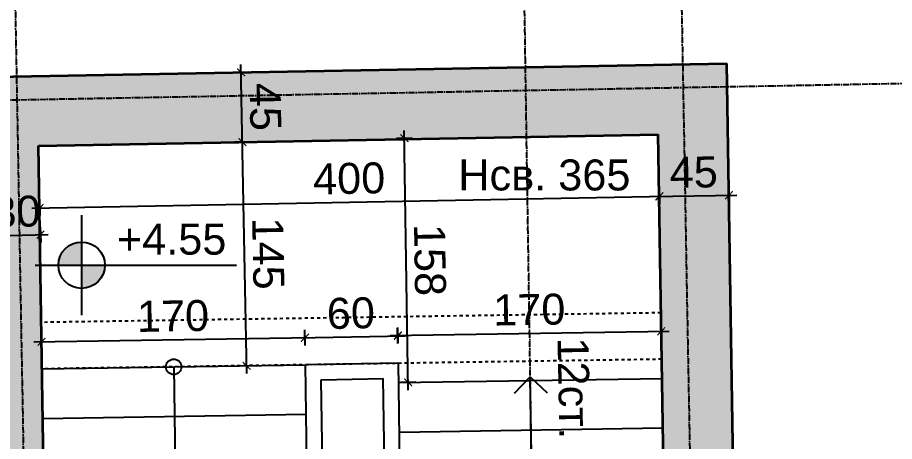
# Model space of a CAD drawing. Header units: inches. Extents: x -72385 to 39588, y -6525 to 66685.
# Drawn here: x -38176 to -37610, y 13662 to 13936 of the extents above; entities that cross this region are included whole.
import ezdxf

# ---------------------------------------------------------------- set-up
doc = ezdxf.new("R2010")
doc.units = ezdxf.units.IN
doc.header["$MEASUREMENT"] = 0
doc.linetypes.add('DashDot', pattern=[0.6, 0.4, -0.1, 0, -0.1])
doc.linetypes.add('Hidden', pattern=[0.4, 0.2, -0.2])
for name, color, linetype, lineweight in [('Изгледни линии', 253, 'Continuous', 25), ('Линия на разрез', 252, 'DashDot', 25), ('Надписи Hсв', 252, 'Continuous', 25), ('Надписи коти външни', 252, 'Continuous', 25), ('Надписи коти вътрешни', 252, 'Continuous', 25), ('Надписи нива', 252, 'Continuous', 25), ('Оси', 252, 'DashDot', 25), ('Пунктир', 253, 'Hidden', 25), ('Разрезни линии', 7, 'Continuous', 35), ('Щрих стени', 254, 'Continuous', 25)]:
    doc.layers.add(name, color=color, linetype=linetype, lineweight=lineweight)
doc.styles.add('Arial Regular', font='arial.ttf')
doc.styles.get("Standard").update_dxf_attribs({"font": 'arial.ttf'})
doc.dimstyles.new('Annotative', dxfattribs={"dimscale": 0, "dimtxt": 20, "dimasz": 5, "dimexe": 5, "dimexo": 5, "dimgap": 5, "dimtad": 1, "dimdec": 0, "dimzin": 0, "dimdsep": 46, "dimtxsty": 'Standard', "dimblk": 'ARCHTICK', "dimcen": 5, "dimdle": 5, "dimadec": 0, "dimazin": 0, "dimtfac": 1, "dimtdec": 0, "dimtofl": 0, "dimtmove": 0, "dimatfit": 3, "dimldrblk": 'ARCHTICK', "dimfxl": 5, "dimfxlon": 1, "dimtolj": 1, "dimtzin": 0, "dimarcsym": 1})

# ---------------------------------------------------------------- blocks, each defined once
blk = doc.blocks.new('_ArchTick')
at = {"color": 0, "linetype": 'ByBlock', "const_width": 0.15}
blk.add_lwpolyline([(-0.5, -0.5), (0.5, 0.5)], dxfattribs=at)
blk = doc.blocks.new('*D3435')
at = {"layer": 'Defpoints', "color": 0, "ltscale": 50, "transparency": 16777216}
for p in [(-37926.22, 13857.64), (-37762.36, 13860.17), (-37759.93, 13702.58)]:
    blk.add_point(p, dxfattribs=at)
at = {"layer": 'Надписи коти вътрешни', "color": 0, "lineweight": -2, "ltscale": 50, "transparency": 16777216}
for p, q in [((-37923.71, 13695.05), (-37926.3, 13862.64)), ((-37921.22, 13857.71), (-37931.22, 13857.56)), ((-37918.78, 13700.13), (-37928.78, 13699.97))]:
    blk.add_line(p, q, dxfattribs=at)
at = {"layer": 'Надписи коти вътрешни', "color": 0, "lineweight": -2, "ltscale": 50, "transparency": 16777216, "xscale": 5, "yscale": 5, "zscale": 5}
for p, rotation in [((-37926.22, 13857.64), 90.88539466403869), ((-37923.78, 13700.05), 270.8853946640387)]:
    blk.add_blockref('_ArchTick', p, dxfattribs=dict(at, rotation=rotation))
at = {"layer": 'Надписи коти вътрешни', "color": 0, "ltscale": 50, "transparency": 16777216, "insert": (-37909.79, 13779.08), "char_height": 20, "attachment_point": 5, "rotation": 270.8854}
blk.add_mtext('\\A1;158', dxfattribs=at)
blk = doc.blocks.new('*D3436')
at = {"layer": 'Defpoints', "color": 0, "ltscale": 50, "transparency": 16777216}
for p in [(-37990.36, 13728.88), (-38160.07, 13708.76), (-37990.09, 13711.38)]:
    blk.add_point(p, dxfattribs=at)
at = {"layer": 'Надписи коти вътрешни', "color": 0, "lineweight": -2, "ltscale": 50, "transparency": 16777216}
for p, q in [((-38160.26, 13721.26), (-38160.42, 13731.26)), ((-37990.28, 13723.88), (-37990.44, 13733.88)), ((-38165.34, 13726.18), (-37985.36, 13728.96))]:
    blk.add_line(p, q, dxfattribs=at)
at = {"layer": 'Надписи коти вътрешни', "color": 0, "lineweight": -2, "ltscale": 50, "transparency": 16777216, "xscale": 5, "yscale": 5, "zscale": 5}
for p, rotation in [((-37990.36, 13728.88), 0.8853946640362843), ((-38160.34, 13726.26), 180.8853946640363)]:
    blk.add_blockref('_ArchTick', p, dxfattribs=dict(at, rotation=rotation))
at = {"layer": 'Надписи коти вътрешни', "color": 0, "ltscale": 50, "transparency": 16777216, "insert": (-38075.58, 13742.78), "char_height": 20, "attachment_point": 5, "rotation": 0.8854}
blk.add_mtext('\\A1;170', dxfattribs=at)
blk = doc.blocks.new('*D3437')
at = {"layer": 'Defpoints', "color": 0, "ltscale": 50, "transparency": 16777216}
for p in [(-37930.46, 13730.02), (-37990.09, 13711.38), (-37930.1, 13712.62)]:
    blk.add_point(p, dxfattribs=at)
at = {"layer": 'Надписи коти вътрешни', "color": 0, "lineweight": -2, "ltscale": 50, "transparency": 16777216}
for p, q in [((-37990.34, 13723.78), (-37990.55, 13733.78)), ((-37930.36, 13725.02), (-37930.56, 13735.02)), ((-37995.45, 13728.68), (-37925.46, 13730.12))]:
    blk.add_line(p, q, dxfattribs=at)
at = {"layer": 'Надписи коти вътрешни', "color": 0, "lineweight": -2, "ltscale": 50, "transparency": 16777216, "xscale": 5, "yscale": 5, "zscale": 5}
for p, rotation in [((-37990.45, 13728.78), 181.1802608276833), ((-37930.46, 13730.02), 1.180260827683264)]:
    blk.add_blockref('_ArchTick', p, dxfattribs=dict(at, rotation=rotation))
at = {"layer": 'Надписи коти вътрешни', "color": 0, "ltscale": 50, "transparency": 16777216, "insert": (-37960.77, 13744.61), "char_height": 20, "attachment_point": 5, "rotation": 1.1803}
blk.add_mtext('\\A1;60', dxfattribs=at)
blk = doc.blocks.new('*D3438')
at = {"layer": 'Defpoints', "color": 0, "ltscale": 50, "transparency": 16777216}
for p in [(-37760.4, 13733), (-37759.93, 13702.58), (-37929.91, 13699.96)]:
    blk.add_point(p, dxfattribs=at)
at = {"layer": 'Надписи коти вътрешни', "color": 0, "lineweight": -2, "ltscale": 50, "transparency": 16777216}
for p, q in [((-37760.32, 13728), (-37760.47, 13738)), ((-37935.37, 13730.3), (-37755.4, 13733.08)), ((-37930.3, 13725.37), (-37930.45, 13735.37))]:
    blk.add_line(p, q, dxfattribs=at)
at = {"layer": 'Надписи коти вътрешни', "color": 0, "lineweight": -2, "ltscale": 50, "transparency": 16777216, "xscale": 5, "yscale": 5, "zscale": 5}
for p, rotation in [((-37760.4, 13733), 0.8853946640390069), ((-37930.38, 13730.37), 180.885394664039)]:
    blk.add_blockref('_ArchTick', p, dxfattribs=dict(at, rotation=rotation))
at = {"layer": 'Надписи коти вътрешни', "color": 0, "ltscale": 50, "transparency": 16777216, "insert": (-37845.62, 13746.9), "char_height": 20, "attachment_point": 5, "rotation": 0.8854}
blk.add_mtext('\\A1;170', dxfattribs=at)
blk = doc.blocks.new('*D3439')
at = {"layer": 'Defpoints', "color": 0, "ltscale": 50, "transparency": 16777216}
for p in [(-37762.36, 13860.17), (-38162.29, 13852.75), (-37761.62, 13820.11)]:
    blk.add_point(p, dxfattribs=at)
at = {"layer": 'Надписи коти вътрешни', "color": 0, "lineweight": -2, "ltscale": 50, "transparency": 16777216}
for p, q in [((-37761.71, 13825.11), (-37761.53, 13815.11)), ((-38166.55, 13812.6), (-37756.62, 13820.2)), ((-38161.64, 13817.69), (-38161.46, 13807.69))]:
    blk.add_line(p, q, dxfattribs=at)
at = {"layer": 'Надписи коти вътрешни', "color": 0, "lineweight": -2, "ltscale": 50, "transparency": 16777216, "xscale": 5, "yscale": 5, "zscale": 5}
for p, rotation in [((-37761.62, 13820.11), 1.062315361859178), ((-38161.55, 13812.69), 181.0623153618592)]:
    blk.add_blockref('_ArchTick', p, dxfattribs=dict(at, rotation=rotation))
at = {"layer": 'Надписи коти вътрешни', "color": 0, "ltscale": 50, "transparency": 16777216, "insert": (-37961.87, 13831.61), "char_height": 20, "attachment_point": 5, "rotation": 1.0623}
blk.add_mtext('\\A1;400', dxfattribs=at)
blk = doc.blocks.new('*D3440')
at = {"layer": 'Defpoints', "color": 0, "ltscale": 50, "transparency": 16777216}
for p in [(-38030.75, 13855.18), (-37992.79, 13855.9), (-37990.07, 13711.38)]:
    blk.add_point(p, dxfattribs=at)
at = {"layer": 'Надписи коти вътрешни', "color": 0, "lineweight": -2, "ltscale": 50, "transparency": 16777216}
for p, q in [((-38025.75, 13855.28), (-38035.74, 13855.09)), ((-38027.94, 13705.67), (-38030.84, 13860.18)), ((-38023.03, 13710.76), (-38033.03, 13710.58))]:
    blk.add_line(p, q, dxfattribs=at)
at = {"layer": 'Надписи коти вътрешни', "color": 0, "lineweight": -2, "ltscale": 50, "transparency": 16777216, "xscale": 5, "yscale": 5, "zscale": 5}
for p, rotation in [((-38030.75, 13855.18), 91.0751191790558), ((-38028.03, 13710.67), 271.0751191790558)]:
    blk.add_blockref('_ArchTick', p, dxfattribs=dict(at, rotation=rotation))
at = {"layer": 'Надписи коти вътрешни', "color": 0, "ltscale": 50, "transparency": 16777216, "insert": (-38014.18, 13783.21), "char_height": 20, "attachment_point": 5, "rotation": 271.0751}
blk.add_mtext('\\A1;145', dxfattribs=at)
blk = doc.blocks.new('*D6623')
at = {"layer": 'Defpoints', "color": 0, "ltscale": 10, "transparency": 16777216}
for p in [(-37722.28, 14133.46), (-37718.06, 13906), (-38300.8, 13895.19)]:
    blk.add_point(p, dxfattribs=at)
at = {"layer": 'Надписи коти външни', "color": 0, "lineweight": -2, "ltscale": 10, "transparency": 16777216}
for p, q in [((-37722.19, 14128.46), (-37722.37, 14138.46)), ((-38310.01, 14122.56), (-37717.28, 14133.55)), ((-38304.92, 14117.65), (-38305.11, 14127.65))]:
    blk.add_line(p, q, dxfattribs=at)
at = {"layer": 'Надписи коти външни', "color": 0, "lineweight": -2, "ltscale": 10, "transparency": 16777216, "xscale": 5, "yscale": 5, "zscale": 5}
for p, rotation in [((-37722.28, 14133.46), 1.062315361852448), ((-38305.01, 14122.65), 181.0623153618524)]:
    blk.add_blockref('_ArchTick', p, dxfattribs=dict(at, rotation=rotation))
at = {"layer": 'Надписи коти външни', "color": 0, "ltscale": 10, "transparency": 16777216, "insert": (-38013.93, 14143.27), "char_height": 20, "attachment_point": 5, "rotation": 1.0623}
blk.add_mtext('\\A1;583', dxfattribs=at)
blk = doc.blocks.new('*D6642')
at = {"layer": 'Defpoints', "color": 0, "ltscale": 10, "transparency": 16777216}
for p in [(-37724.11, 14233.44), (-37718.06, 13906), (-41700.93, 13832.45)]:
    blk.add_point(p, dxfattribs=at)
at = {"layer": 'Надписи коти външни', "color": 0, "lineweight": -2, "ltscale": 10, "transparency": 16777216}
for p, q in [((-37724.02, 14228.44), (-37724.2, 14238.44)), ((-41711.98, 14159.8), (-37719.11, 14233.54)), ((-41706.89, 14154.89), (-41707.07, 14164.89))]:
    blk.add_line(p, q, dxfattribs=at)
at = {"layer": 'Надписи коти външни', "color": 0, "lineweight": -2, "ltscale": 10, "transparency": 16777216, "xscale": 5, "yscale": 5, "zscale": 5}
for p, rotation in [((-37724.11, 14233.44), 1.057992998769279), ((-41706.98, 14159.89), 181.0579929987693)]:
    blk.add_blockref('_ArchTick', p, dxfattribs=dict(at, rotation=rotation))
at = {"layer": 'Надписи коти външни', "color": 0, "ltscale": 10, "transparency": 16777216, "insert": (-39715.83, 14211.88), "char_height": 20, "attachment_point": 5, "rotation": 1.058}
blk.add_mtext('\\A1;3980', dxfattribs=at)
blk = doc.blocks.new('*D6655')
at = {"layer": 'Defpoints', "color": 0, "ltscale": 10, "transparency": 16777216}
for p in [(-37751.76, 14182.92), (-37746.33, 13890.47), (-38176.26, 13882.5)]:
    blk.add_point(p, dxfattribs=at)
at = {"layer": 'Надписи коти външни', "color": 0, "lineweight": -2, "ltscale": 10, "transparency": 16777216}
for p, q in [((-38186.68, 14174.86), (-37746.76, 14183.01)), ((-37751.66, 14177.92), (-37751.85, 14187.92)), ((-38181.59, 14169.95), (-38181.78, 14179.95))]:
    blk.add_line(p, q, dxfattribs=at)
at = {"layer": 'Надписи коти външни', "color": 0, "lineweight": -2, "ltscale": 10, "transparency": 16777216, "xscale": 5, "yscale": 5, "zscale": 5}
for p, rotation in [((-37751.76, 14182.92), 1.062315361859432), ((-38181.68, 14174.95), 181.0623153618594)]:
    blk.add_blockref('_ArchTick', p, dxfattribs=dict(at, rotation=rotation))
at = {"layer": 'Надписи коти външни', "color": 0, "ltscale": 10, "transparency": 16777216, "insert": (-37967, 14194.15), "char_height": 20, "attachment_point": 5, "rotation": 1.0623}
blk.add_mtext('\\A1;430', dxfattribs=at)
blk = doc.blocks.new('*D7067')
at = {"layer": 'Defpoints', "color": 0, "ltscale": 10, "transparency": 16777216}
for p in [(-37446.38, 13895.93), (-37746.33, 13890.47), (-37736.15, 13330.76)]:
    blk.add_point(p, dxfattribs=at)
at = {"layer": 'Надписи коти външни', "color": 0, "lineweight": -2, "ltscale": 10, "transparency": 16777216}
for p, q in [((-37436.11, 13331.22), (-37446.47, 13900.93)), ((-37451.38, 13895.84), (-37441.38, 13896.02)), ((-37441.2, 13336.13), (-37431.2, 13336.31))]:
    blk.add_line(p, q, dxfattribs=at)
at = {"layer": 'Надписи коти външни', "color": 0, "lineweight": -2, "ltscale": 10, "transparency": 16777216, "xscale": 5, "yscale": 5, "zscale": 5}
for p, rotation in [((-37446.38, 13895.93), 91.04239604084214), ((-37436.2, 13336.22), 271.0423960408421)]:
    blk.add_blockref('_ArchTick', p, dxfattribs=dict(at, rotation=rotation))
at = {"layer": 'Надписи коти външни', "color": 0, "ltscale": 10, "transparency": 16777216, "insert": (-37426.08, 13616.35), "char_height": 20, "attachment_point": 5, "rotation": 271.0424}
blk.add_mtext('\\A1;560', dxfattribs=at)
blk = doc.blocks.new('*D6643')
at = {"layer": 'Defpoints', "color": 0, "ltscale": 10, "transparency": 16777216}
for p in [(-37718.06, 13906), (-37396.5, 13910.97), (-37702.75, 12915.26)]:
    blk.add_point(p, dxfattribs=at)
at = {"layer": 'Надписи коти външни', "color": 0, "lineweight": -2, "ltscale": 10, "transparency": 16777216}
for p, q in [((-37381.11, 12915.23), (-37396.58, 13915.97)), ((-37401.5, 13910.89), (-37391.5, 13911.05)), ((-37386.19, 12920.15), (-37376.19, 12920.3))]:
    blk.add_line(p, q, dxfattribs=at)
at = {"layer": 'Надписи коти външни', "color": 0, "lineweight": -2, "ltscale": 10, "transparency": 16777216, "xscale": 5, "yscale": 5, "zscale": 5}
for p, rotation in [((-37396.5, 13910.97), 90.88539466403769), ((-37381.19, 12920.23), 270.8853946640377)]:
    blk.add_blockref('_ArchTick', p, dxfattribs=dict(at, rotation=rotation))
at = {"layer": 'Надписи коти външни', "color": 0, "ltscale": 10, "transparency": 16777216, "insert": (-37373.63, 13415.83), "char_height": 20, "attachment_point": 5, "rotation": 270.8854}
blk.add_mtext('\\A1;990', dxfattribs=at)
blk = doc.blocks.new('*D6646')
at = {"layer": 'Defpoints', "color": 0, "ltscale": 10, "transparency": 16777216}
for p in [(-37718.06, 13906), (-37495.24, 13909.44), (-37713.66, 13620.89)]:
    blk.add_point(p, dxfattribs=at)
at = {"layer": 'Надписи коти външни', "color": 0, "lineweight": -2, "ltscale": 10, "transparency": 16777216}
for p, q in [((-37490.76, 13619.34), (-37495.32, 13914.44)), ((-37500.24, 13909.37), (-37490.24, 13909.52)), ((-37495.84, 13624.26), (-37485.84, 13624.41))]:
    blk.add_line(p, q, dxfattribs=at)
at = {"layer": 'Надписи коти външни', "color": 0, "lineweight": -2, "ltscale": 10, "transparency": 16777216, "xscale": 5, "yscale": 5, "zscale": 5}
for p, rotation in [((-37495.24, 13909.44), 90.88539466403809), ((-37490.84, 13624.34), 270.8853946640381)]:
    blk.add_blockref('_ArchTick', p, dxfattribs=dict(at, rotation=rotation))
at = {"layer": 'Надписи коти външни', "color": 0, "ltscale": 10, "transparency": 16777216, "insert": (-37477.83, 13767.12), "char_height": 20, "attachment_point": 5, "rotation": 270.8854}
blk.add_mtext('\\A1;285', dxfattribs=at)
blk = doc.blocks.new('*D7558')
at = {"layer": 'Defpoints', "color": 0, "ltscale": 10, "transparency": 16777216}
for p in [(-38031.58, 13900.19), (-38003.94, 13900.7), (-38003.11, 13855.71)]:
    blk.add_point(p, dxfattribs=at)
at = {"layer": 'Надписи коти вътрешни', "color": 0, "lineweight": -2, "ltscale": 10, "transparency": 16777216}
for p, q in [((-38026.58, 13900.28), (-38036.58, 13900.09)), ((-38030.65, 13850.19), (-38031.67, 13905.18)), ((-38025.75, 13855.29), (-38035.75, 13855.1))]:
    blk.add_line(p, q, dxfattribs=at)
at = {"layer": 'Надписи коти вътрешни', "color": 0, "lineweight": -2, "ltscale": 10, "transparency": 16777216, "xscale": 5, "yscale": 5, "zscale": 5}
for p, rotation in [((-38031.58, 13900.19), 91.06231536185817), ((-38030.75, 13855.19), 271.0623153618582)]:
    blk.add_blockref('_ArchTick', p, dxfattribs=dict(at, rotation=rotation))
at = {"layer": 'Надписи коти вътрешни', "color": 0, "ltscale": 10, "transparency": 16777216, "insert": (-38016, 13877.97), "char_height": 20, "attachment_point": 5, "rotation": 271.0623}
blk.add_mtext('\\A1;45', dxfattribs=at)
blk = doc.blocks.new('*D7559')
at = {"layer": 'Defpoints', "color": 0, "ltscale": 10, "transparency": 16777216}
for p in [(-37761.99, 13835.84), (-37716.99, 13836.54), (-37716.75, 13820.82)]:
    blk.add_point(p, dxfattribs=at)
at = {"layer": 'Надписи коти вътрешни', "color": 0, "lineweight": -2, "ltscale": 10, "transparency": 16777216}
for p, q in [((-37766.74, 13820.04), (-37711.75, 13820.89)), ((-37761.82, 13825.12), (-37761.66, 13815.12)), ((-37716.82, 13825.82), (-37716.67, 13815.82))]:
    blk.add_line(p, q, dxfattribs=at)
at = {"layer": 'Надписи коти вътрешни', "color": 0, "lineweight": -2, "ltscale": 10, "transparency": 16777216, "xscale": 5, "yscale": 5, "zscale": 5}
for p, rotation in [((-37761.74, 13820.12), 180.8853946640366), ((-37716.75, 13820.82), 0.8853946640365644)]:
    blk.add_blockref('_ArchTick', p, dxfattribs=dict(at, rotation=rotation))
at = {"layer": 'Надписи коти вътрешни', "color": 0, "ltscale": 10, "transparency": 16777216, "insert": (-37739.48, 13835.64), "char_height": 20, "attachment_point": 5, "rotation": 0.8854}
blk.add_mtext('\\A1;45', dxfattribs=at)
blk = doc.blocks.new('*D7560')
at = {"layer": 'Defpoints', "color": 0, "ltscale": 10, "transparency": 16777216}
for p in [(-38191.61, 13808.01), (-38161.48, 13808.89), (-38161.09, 13795.42)]:
    blk.add_point(p, dxfattribs=at)
at = {"layer": 'Надписи коти вътрешни', "color": 0, "lineweight": -2, "ltscale": 10, "transparency": 16777216}
for p, q in [((-38191.36, 13799.54), (-38191.07, 13789.55)), ((-38161.23, 13800.42), (-38160.94, 13790.43)), ((-38196.21, 13794.4), (-38156.09, 13795.57))]:
    blk.add_line(p, q, dxfattribs=at)
at = {"layer": 'Надписи коти вътрешни', "color": 0, "lineweight": -2, "ltscale": 10, "transparency": 16777216, "xscale": 5, "yscale": 5, "zscale": 5}
for p, rotation in [((-38161.09, 13795.42), 1.67138836374073), ((-38191.21, 13794.54), 181.6713883637407)]:
    blk.add_blockref('_ArchTick', p, dxfattribs=dict(at, rotation=rotation))
at = {"layer": 'Надписи коти вътрешни', "color": 0, "ltscale": 10, "transparency": 16777216, "insert": (-38176.59, 13810.2), "char_height": 20, "attachment_point": 5, "rotation": 1.6714}
blk.add_mtext('\\A1;30', dxfattribs=at)

msp = doc.modelspace()

# ---------------------------------------------------------------- hatches: boundary and pattern name
at = {"layer": 'Надписи нива', "ltscale": 50}
h = msp.add_hatch(color=256, dxfattribs=at)
h.dxf.hatch_style = 1
h.paths.add_polyline_path([(-38134.53, 13760.66, 0.414214), (-38119.53, 13775.66), (-38134.53, 13775.66)])
h.paths.add_polyline_path([(-38134.53, 13775.66), (-38134.53, 13790.66, 0.414214), (-38149.53, 13775.66)])
at = {"layer": 'Щрих стени', "ltscale": 10}
h = msp.add_hatch(color=256, dxfattribs=at)
h.dxf.hatch_style = 1
h.paths.add_polyline_path([(-40165.48, 13860.62), (-40260.46, 13858.86), (-40259.9, 13828.86), (-40164.92, 13830.62)])
h.paths.add_polyline_path([(-39920.52, 13865.16), (-40015.5, 13863.4), (-40014.95, 13833.4), (-39919.96, 13835.16)])
h.paths.add_polyline_path([(-39675.56, 13869.7), (-39770.54, 13867.94), (-39769.99, 13837.94), (-39726.95, 13838.74), (-39724.85, 13613.75), (-39682.35, 13614.15), (-39684.31, 13824.53), (-39674.73, 13824.71)])
h.paths.add_polyline_path([(-39430.6, 13874.24), (-39525.59, 13872.48), (-39524.75, 13827.49), (-39429.77, 13829.25)])
h.paths.add_polyline_path([(-39185.64, 13878.79), (-39280.63, 13877.02), (-39279.79, 13832.03), (-39184.81, 13833.79)])
h.paths.add_polyline_path([(-38940.69, 13883.33), (-39035.67, 13881.57), (-39034.84, 13836.57), (-38939.85, 13838.34)])
h.paths.add_polyline_path([(-38695.73, 13887.87), (-38790.71, 13886.11), (-38789.88, 13841.12), (-38754.88, 13841.77), (-38750.09, 13426.78), (-38765.09, 13426.5), (-38762.9, 13236.51), (-38802.89, 13235.77), (-38802.66, 13215.77), (-38860.46, 13214.7), (-38859.63, 13169.71), (-38749.65, 13171.75), (-38749.25, 13137.69), (-38719.26, 13138.04), (-38722.25, 13397.7), (-38627, 13399.68), (-38627.62, 13429.67), (-38722.6, 13427.7), (-38727.39, 13842.28), (-38694.89, 13842.88)])
h.paths.add_polyline_path([(-38450.77, 13892.41), (-38545.75, 13890.65), (-38544.92, 13845.66), (-38449.94, 13847.42)])
h.paths.add_polyline_path([(-37718.06, 13906), (-38300.8, 13895.19), (-38299.96, 13850.2), (-38192.29, 13852.2), (-38186.83, 13498.81), (-38216.82, 13498.19), (-38215.89, 13438.19), (-38527.64, 13431.74), (-38527.02, 13401.75), (-38185.44, 13408.82), (-38184.43, 13343.82), (-38154.44, 13344.44), (-38162.29, 13852.75), (-37762.36, 13860.17), (-37758.65, 13620.2), (-37713.66, 13620.89)])
h.paths.add_polyline_path([(-39665.53, 13419.81), (-39680.53, 13419.53), (-39681.51, 13524.15), (-39724, 13523.76), (-39721.04, 13206.13), (-39741.03, 13205.79), (-39740.85, 13185.79), (-39810.84, 13184.62), (-39810.35, 13152.53), (-39675.38, 13154.59), (-38959.61, 13167.86), (-38960.44, 13212.85), (-39663.47, 13199.81)])
h.paths.add_polyline_path([(-39858.95, 12908.04), (-39983.92, 12905.3), (-39982.92, 12862.17), (-39857.95, 12865.08)])
h.paths.add_polyline_path([(-39584.02, 12914.06), (-39708.99, 12911.32), (-39707.99, 12868.57), (-39583.03, 12871.48)])
h.paths.add_polyline_path([(-39309.09, 12920.08), (-39434.06, 12917.34), (-39433.07, 12874.97), (-39308.1, 12877.88)])
h.paths.add_polyline_path([(-39034.15, 12926.1), (-39159.12, 12923.37), (-39158.14, 12881.37), (-39033.18, 12884.28)])
h.paths.add_polyline_path([(-38376.97, 12940.5), (-38716.89, 12933.05), (-38717.41, 12978.05), (-38747.41, 12977.7), (-38746.88, 12932.4), (-38884.19, 12929.39), (-38883.22, 12887.77), (-38376.02, 12899.58)])
h.paths.add_polyline_path([(-37710.26, 13400.92), (-37755.25, 13400.22), (-37748.36, 12954.27), (-38286.99, 12942.47), (-38286.04, 12901.68), (-37702.75, 12915.26)])

# ---------------------------------------------------------------- linework, layer by layer
at = {"layer": 'Изгледни линии', "ltscale": 50}
for p, q in [((-38160.07, 13708.76), (-37990.09, 13711.38)), ((-37990.09, 13711.51), (-37930.1, 13712.62)), ((-37984.45, 13346.55), (-37990.09, 13711.51)), ((-37924.62, 13357.79), (-37930.1, 13712.62)), ((-37979.94, 13701.69), (-37939.94, 13702.43)), ((-37934.62, 13357.58), (-37939.94, 13702.43)), ((-37929.91, 13699.96), (-37759.93, 13702.58)), ((-37974.61, 13356.75), (-37979.94, 13701.69)), ((-38159.57, 13676.76), (-37989.59, 13679.39)), ((-37929.41, 13667.96), (-37759.43, 13670.59))]:
    msp.add_line(p, q, dxfattribs=at)
at = {"layer": 'Линия на разрез', "ltscale": 10}
msp.add_line((-37830.54, 12771.24), (-37849.43, 13993.1), dxfattribs=at)
at = {"layer": 'Надписи нива', "ltscale": 50}
for p, q in [((-38134.53, 13807.98), (-38134.53, 13743.47)), ((-38164.53, 13775.66), (-38034.53, 13775.66)), ((-38075.08, 13710.07), (-38069.64, 13358.11)), ((-37844.95, 13703.61), (-37855.36, 13692.81)), ((-37843.46, 13607.11), (-37844.95, 13703.61)), ((-37844.95, 13703.61), (-37834.15, 13693.2))]:
    msp.add_line(p, q, dxfattribs=at)
for centre, radius in [((-38134.53, 13775.66), 15), ((-38075.08, 13710.07), 5)]:
    msp.add_circle(centre, radius, dxfattribs=at)
at = {"layer": 'Оси', "ltscale": 10}
for p, q in [((-37753.48, 14282.91), (-37721.54, 12529.71)), ((-38183.41, 14274.93), (-38151.43, 12519.71)), ((-42083.09, 13810.06), (-37346.4, 13897.89))]:
    msp.add_line(p, q, dxfattribs=at)
at = {"layer": 'Пунктир', "ltscale": 10}
for p, q in [((-37760.58, 13744.93), (-38160.53, 13738.75)), ((-37760.12, 13714.94), (-38160.07, 13708.76))]:
    msp.add_line(p, q, dxfattribs=at)
at = {"layer": 'Разрезни линии', "ltscale": 50}
for p, q in [((-38300.8, 13895.19), (-37718.06, 13906)), ((-37713.66, 13620.89), (-37718.06, 13906)), ((-38162.29, 13852.75), (-37762.36, 13860.17)), ((-37758.65, 13620.2), (-37762.36, 13860.17)), ((-38154.44, 13344.44), (-38162.29, 13852.75))]:
    msp.add_line(p, q, dxfattribs=at)

# ---------------------------------------------------------------- texts
at = {"layer": 'Надписи Hсв', "ltscale": 100, "insert": (-37891.43, 13843.95), "char_height": 20, "width": 180.4891, "attachment_point": 1, "style": 'Arial Regular'}
msp.add_mtext('\\pxt8;Hсв. 365', dxfattribs=at)
at = {"layer": 'Надписи нива', "ltscale": 100, "insert": (-38111.77, 13802.51), "char_height": 20, "width": 180.4891, "attachment_point": 1, "style": 'Arial Regular'}
msp.add_mtext('+4.55', dxfattribs=at)
at = {"layer": 'Надписи нива', "ltscale": 100, "insert": (-37807.39, 13729.21), "char_height": 20, "width": 180.4891, "attachment_point": 1, "rotation": 271.0539, "style": 'Arial Regular'}
msp.add_mtext('12ст. 15.8/30', dxfattribs=at)

# ---------------------------------------------------------------- dimensions: what is measured, and where the dimension line sits
at = {"layer": 'Надписи коти външни', "ltscale": 10}
for p1, distance, text, picture, middle in [((-41700.93, 13832.45), 327.5, '3980', '*D6642', (-39715.83, 14211.88)), ((-37702.75, 12915.26), -321.6, '990', '*D6643', (-37373.63, 13415.83))]:
    dim = msp.add_aligned_dim(p1=p1, p2=(-37718.06, 13906), distance=distance, text=text, dimstyle='Annotative', override={"dimscale": 0, "dimtix": 0, "dimtofl": 0, "dimtmove": 0, "dimatfit": 3}, dxfattribs=at)
    dim.commit()
    dim.dimension.update_dxf_attribs({"geometry": picture, "text_midpoint": middle})
for p1, p2, distance, picture, middle in [((-38176.26, 13882.5), (-37746.33, 13890.47), 292.5, '*D6655', (-37967, 14194.15)), ((-38300.8, 13895.19), (-37718.06, 13906), 227.5, '*D6623', (-38013.93, 14143.27)), ((-37713.66, 13620.89), (-37718.06, 13906), -222.85, '*D6646', (-37477.83, 13767.12)), ((-37736.15, 13330.76), (-37746.33, 13890.47), -300, '*D7067', (-37426.08, 13616.35))]:
    dim = msp.add_aligned_dim(p1=p1, p2=p2, distance=distance, dimstyle='Annotative', override={"dimscale": 0, "dimtix": 0, "dimtofl": 0, "dimtmove": 0, "dimatfit": 3}, dxfattribs=at)
    dim.commit()
    dim.dimension.update_dxf_attribs({"geometry": picture, "text_midpoint": middle})
at = {"layer": 'Надписи коти вътрешни', "ltscale": 10}
for p1, p2, distance, picture, middle in [((-38003.11, 13855.71), (-38003.94, 13900.7), 27.64, '*D7558', (-38016, 13877.97)), ((-37761.99, 13835.84), (-37716.99, 13836.54), -15.72, '*D7559', (-37739.48, 13835.64))]:
    dim = msp.add_aligned_dim(p1=p1, p2=p2, distance=distance, dimstyle='Annotative', override={"dimscale": 0, "dimtix": 0, "dimtofl": 0, "dimtmove": 0, "dimatfit": 3}, dxfattribs=at)
    dim.commit()
    dim.dimension.update_dxf_attribs({"geometry": picture, "text_midpoint": middle})
at = {"layer": 'Надписи коти вътрешни', "ltscale": 50}
for p1, p2, distance, picture, middle in [((-37759.93, 13702.58), (-37762.36, 13860.17), 163.88, '*D3435', (-37909.79, 13779.08)), ((-38162.29, 13852.75), (-37762.36, 13860.17), -40.07, '*D3439', (-37961.87, 13831.61)), ((-37990.07, 13711.38), (-37992.79, 13855.9), 37.97, '*D3440', (-38014.18, 13783.21)), ((-37929.91, 13699.96), (-37759.93, 13702.58), 30.42, '*D3438', (-37845.62, 13746.9)), ((-38160.07, 13708.76), (-37990.09, 13711.38), 17.5, '*D3436', (-38075.58, 13742.78)), ((-37990.09, 13711.38), (-37930.1, 13712.62), 17.4, '*D3437', (-37960.77, 13744.61))]:
    dim = msp.add_aligned_dim(p1=p1, p2=p2, distance=distance, dimstyle='Annotative', override={"dimscale": 0, "dimtix": 0, "dimtofl": 0, "dimtmove": 0, "dimatfit": 3}, dxfattribs=at)
    dim.commit()
    dim.dimension.update_dxf_attribs({"geometry": picture, "text_midpoint": middle})
at = {"layer": 'Надписи коти вътрешни', "ltscale": 10}
dim = msp.add_linear_dim(base=(-38161.09, 13795.42), p1=(-38191.61, 13808.01), p2=(-38161.48, 13808.89), angle=1.6714, dimstyle='Annotative', override={"dimscale": 0, "dimtix": 0, "dimtofl": 0, "dimtmove": 0, "dimatfit": 3}, dxfattribs=at)
dim.commit()
dim.dimension.update_dxf_attribs({"geometry": '*D7560', "text_midpoint": (-38176.15, 13794.98), "dimtype": 129})

doc.saveas('drawing.dxf')
